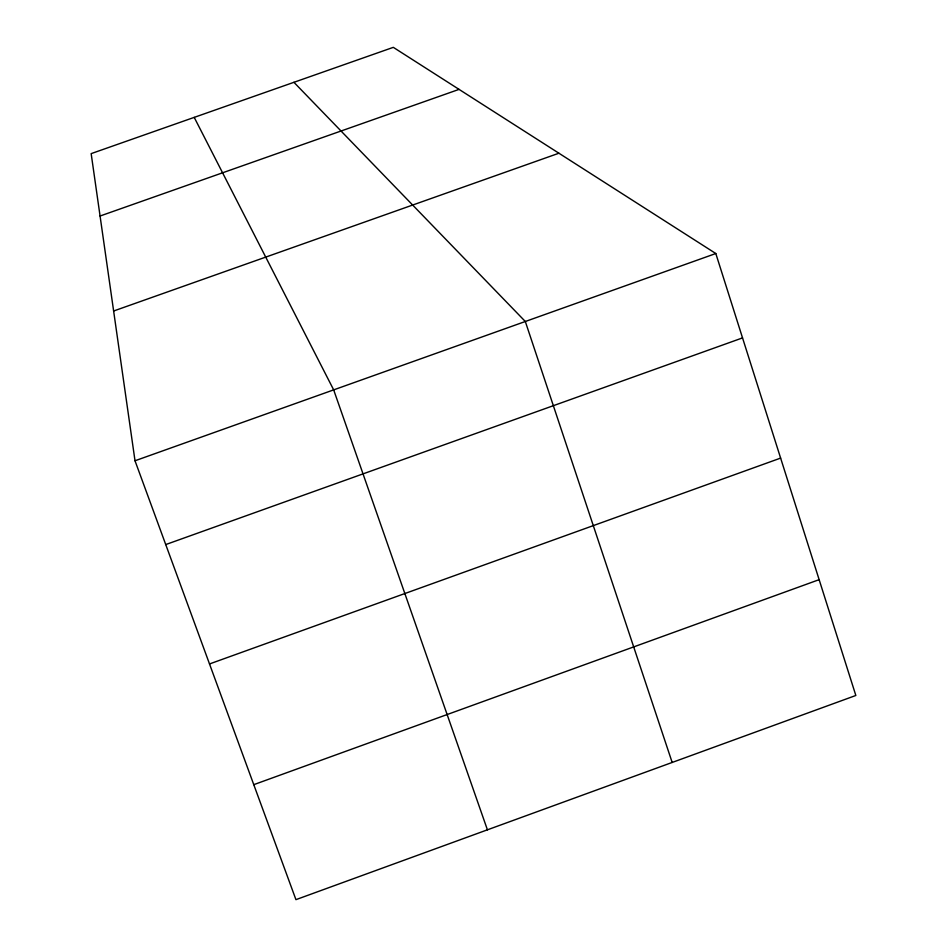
<?xml version="1.0" encoding="UTF-8"?>
<svg xmlns="http://www.w3.org/2000/svg" width="947" height="947" viewBox="0 0 947 947"><rect width="100%" height="100%" fill="white"/><g stroke="black" fill="none" stroke-linecap="round" stroke-linejoin="round"><path stroke-width="1.42" d="M253.772 784.661L819.143 579.659M209.512 663.954L780.624 458.099M135.007 460.763L715.802 253.524L855.839 695.477L295.938 899.65L135.007 460.763L91.161 153.627L393.313 47.35L715.802 253.524M165.737 544.572L742.531 337.901M113.628 311.007L558.908 153.225M100.062 216.023L459.058 89.385M293.925 82.306L525.313 321.495L672.169 762.453M194.218 117.381L333.675 389.88L487.421 829.821"/></g></svg>
